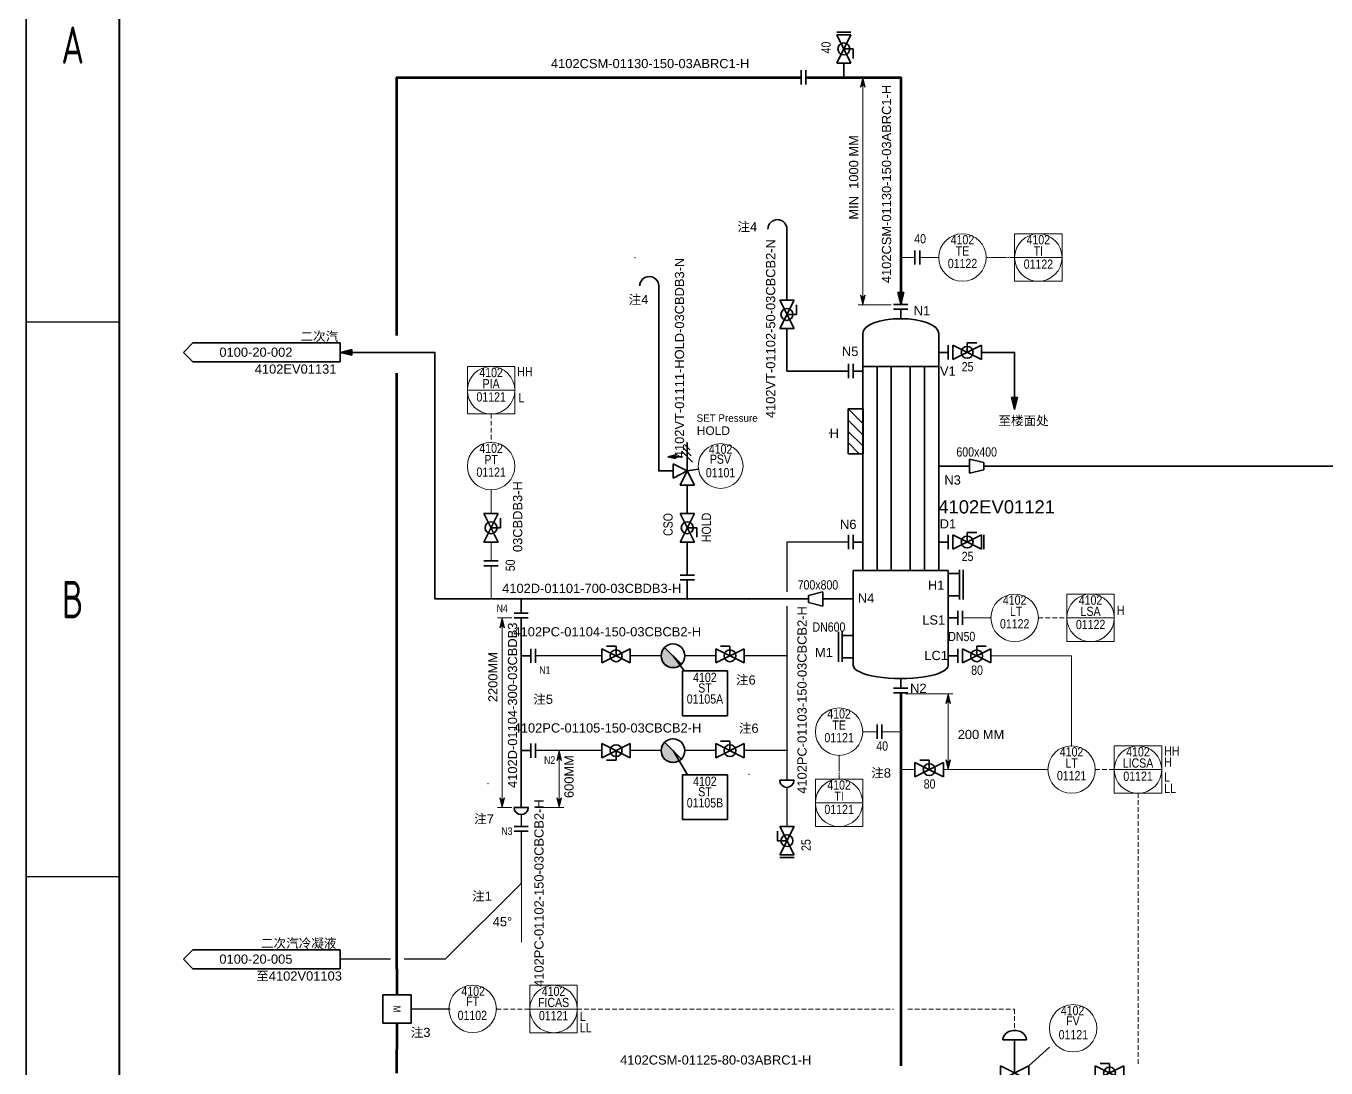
# Model space of a CAD drawing. Extents: x 757 to 8510, y -6585 to 527.
# Drawn here: x 3407.8 to 3755.7, y -625.9 to -346.8 of the extents above; entities that cross this region are included whole.
import ezdxf
from ezdxf.enums import TextEntityAlignment as Align

# ---------------------------------------------------------------- set-up
doc = ezdxf.new("R2010")
doc.units = 0
doc.header["$MEASUREMENT"] = 0
doc.linetypes.add('DOT2', pattern=[0.125, 0, -0.125])
doc.linetypes.add('ELECTRIC', pattern=[0.1875, 0.125, -0.0625])
doc.layers.get('0').update_dxf_attribs({"linetype": 'CONTINUOUS'})
for name, color, linetype in [('10', 7, 'CONTINUOUS'), ('11', 7, 'CONTINUOUS'), ('12', 7, 'CONTINUOUS'), ('ConsistencyChecks', 7, 'CONTINUOUS'), ('Default', 6, 'CONTINUOUS'), ('PUB_TITLE', 1, 'CONTINUOUS'), ('云线-1A', 6, 'CONTINUOUS'), ('图框', 92, 'CONTINUOUS')]:
    doc.layers.add(name, color=color, linetype=linetype)
doc.styles.add('Arial', font='arial.ttf')
doc.styles.add('Arial Narrow', font='ARIALN.TTF')
doc.styles.add('CD-Title Block', font='gbenor.shx', dxfattribs={"width": 0.8, "bigfont": 'gbcbig.shx'})
doc.styles.add('txt.shx', font='arial.ttf')
doc.linetypes.add('CAPILLARY', pattern='A,0.5,-0.01,["X",Standard,S=0.1,R=0,X=-0.1,Y=-0.05],-0.001', length=0.511)
pattern_1 = [(0, (3438.69, -881.24), (0, 3.175), [])]

# ---------------------------------------------------------------- blocks, each defined once
blk = doc.blocks.new('CHENGDA-FALLING FILM EVAPORATOR')
at = {"color": 0, "linetype": 'ByBlock', "lineweight": -2}
for p, q in [((-10.16, 76.2), (-10.16, 12.7)), ((10.16, 12.7), (10.16, 76.2)), ((-10.16, 67.31), (10.16, 67.31)), ((-6.35, 67.31), (-6.35, 12.7)), ((-2.54, 12.7), (-2.54, 67.31)), ((-2.54, 67.31), (-2.54, 64.77)), ((2.54, 12.7), (2.54, 67.31)), ((2.54, 67.31), (2.54, 64.77)), ((6.35, 12.7), (6.35, 67.31)), ((-12.7, 12.7), (12.7, 12.7)), ((-12.7, 12.7), (-12.7, -12.7)), ((12.7, 12.7), (12.7, -12.7))]:
    blk.add_line(p, q, dxfattribs=at)
for centre, major_axis, ratio, start_param, end_param in [((0, 76.2), (-10.16, 0), 0.387989, 3.141593, 6.283185), ((0, -12.7), (-12.7, 0), 0.280773, 0, 3.141593)]:
    blk.add_ellipse(centre, major_axis=major_axis, ratio=ratio, start_param=start_param, end_param=end_param, dxfattribs=at)
blk = doc.blocks.new('CHENGDA-FLANGED NOZZLE CONNECT TO TT')
at = {"color": 0, "linetype": 'ByBlock', "lineweight": -2}
for p, q in [((0, 0), (2.54, 0)), ((2.54, 0), (2.54, 1.905)), ((2.54, 1.905), (2.54, -1.905)), ((3.81, 1.905), (3.81, -1.905))]:
    blk.add_line(p, q, dxfattribs=at)
blk = doc.blocks.new('CHENGDA-NO FLANGED NOZZLE')
at = {"color": 0, "linetype": 'ByBlock', "lineweight": -2}
blk.add_line((0, 0), (2.54, 0), dxfattribs=at)
blk = doc.blocks.new('MAGNETIC FLOW INSTRUMENT__MIRROREDTEXT')
at = {"color": 0, "linetype": 'ByBlock', "lineweight": -2}
for p, q in [((-3.81, -3.81), (-3.81, 3.81)), ((-3.81, 3.81), (3.81, 3.81)), ((3.81, 3.81), (3.81, -3.81)), ((3.81, -3.81), (-3.81, -3.81))]:
    blk.add_line(p, q, dxfattribs=at)
at = {"color": 0, "linetype": 'ByBlock', "lineweight": -2, "extrusion": (0, 0, -1), "style": 'Arial', "width": 0.8}
blk.add_text('M', height=2.014, rotation=180, dxfattribs=at).set_placement((0.002, 0), align=Align.MIDDLE_CENTER)
blk = doc.blocks.new('DISCR FIELD MOUNTED LT')
at = {"color": 0, "linetype": 'ByBlock', "lineweight": -2}
blk.add_circle((0, 0), 6.35, dxfattribs=at)
blk = doc.blocks.new('DIAPHRAGM ACTUATOR')
at = {"color": 0, "linetype": 'ByBlock', "lineweight": -2}
for p, q in [((-3.175, 8.89), (3.175, 8.89)), ((0, 8.89), (0, 0))]:
    blk.add_line(p, q, dxfattribs=at)
blk.add_ellipse((0, 8.89), major_axis=(-3.175, 0), ratio=0.8, start_param=3.1415926, end_param=6.2831853, dxfattribs=at)
blk = doc.blocks.new('DISCR FIELD MOUNTED TT')
at = {"color": 0, "linetype": 'ByBlock', "lineweight": -2}
blk.add_circle((0, 0), 6.35, dxfattribs=at)
blk = doc.blocks.new('CHENGDA-DCS FUNC ACCESS IN PRIME LOC FOR PUMP', base_point=(1.27, 1.27))
at = {"color": 0, "linetype": 'ByBlock', "lineweight": -2}
for p, q in [((-5.08, 7.62), (7.62, 7.62)), ((-5.08, -5.08), (-5.08, 7.62)), ((7.62, 7.62), (7.62, -5.08)), ((-5.08, 1.27), (7.62, 1.27)), ((7.62, -5.08), (-5.08, -5.08))]:
    blk.add_line(p, q, dxfattribs=at)
blk.add_circle((1.27, 1.27), 6.35, dxfattribs=at)
blk = doc.blocks.new('DISCR FIELD MOUNTED PT')
at = {"color": 0, "linetype": 'ByBlock', "lineweight": -2}
blk.add_circle((0, 0), 6.35, dxfattribs=at)
blk = doc.blocks.new('DOUBLE FLANGE')
at = {"color": 0, "linetype": 'ByBlock', "lineweight": -2}
for p, q in [((0, -1.905), (0, 1.905)), ((1.27, -1.905), (1.27, 1.905))]:
    blk.add_line(p, q, dxfattribs=at)
blk = doc.blocks.new('FREE VENT')
at = {"color": 0, "linetype": 'ByBlock', "lineweight": -2}
blk.add_line((0, 0), (0, 7.62), dxfattribs=at)
blk.add_arc((2.54, 7.62), 2.54, 0, 180, dxfattribs=at)
blk = doc.blocks.new('PRESS RELIEF VALVE')
at = {"color": 0, "linetype": 'ByBlock', "lineweight": -2}
for p, q in [((0.719, 7.069), (-0.719, 5.631)), ((0, 7.62), (0, 0)), ((1.438, 5.248), (-1.438, 2.372)), ((1.077, 6.157), (-1.077, 4.003)), ((1.27, 3.81), (5.161, 3.81)), ((5.161, 3.81), (3.061, 4.27)), ((3.061, 4.27), (3.259, 3.81)), ((3.259, 3.81), (3.061, 3.35)), ((3.061, 3.35), (5.161, 3.81)), ((3.973, 3.81), (3.49, 3.917)), ((3.49, 3.917), (3.492, 3.912)), ((3.49, 3.703), (3.973, 3.81)), ((3.492, 3.708), (3.49, 3.703)), ((-1.905, -3.81), (0, 0)), ((0, 0), (3.81, 1.905)), ((3.81, -1.905), (0, 0)), ((0, 0), (1.905, -3.81)), ((3.81, 1.905), (3.81, -1.905)), ((1.905, -3.81), (-1.905, -3.81))]:
    blk.add_line(p, q, dxfattribs=at)
blk = doc.blocks.new('FLANGE BLIND WITHOUT TAP', base_point=(0.306, 0))
at = {"color": 0, "linetype": 'ByBlock', "lineweight": -2}
blk.add_line((0.635, -1.905), (0.635, 1.905), dxfattribs=at)
blk = doc.blocks.new('CAP', base_point=(0.96, 0))
at = {"color": 0, "linetype": 'ByBlock', "lineweight": -2}
blk.add_line((1.9, 1.92), (1.9, -1.92), dxfattribs=at)
blk.add_arc((1.91, 0.01), 1.9, 90.2333, 269.7667, dxfattribs=at)
blk = doc.blocks.new('CHENGDA-STEAM TRAP')
at = {"linetype": 'ByBlock', "lineweight": -2}
h = blk.add_hatch(color=0, dxfattribs=at)
edge = h.paths.add_edge_path()
edge.add_line((2.25, 2.25), (-2.25, -2.25))
edge.add_arc((0, 0), 3.17, 225, 405)
at = {"color": 0, "linetype": 'ByBlock', "lineweight": -2}
blk.add_line((-2.25, -2.25), (2.25, 2.25), dxfattribs=at)
blk.add_lwpolyline([(2.25, 2.25), (-2.25, -2.25, 1)], format="xyb", close=True, dxfattribs=at)
blk.add_circle((0, 0), 3.17, dxfattribs=at)
blk = doc.blocks.new('CONCENTRIC')
at = {"color": 0, "linetype": 'ByBlock', "lineweight": -2}
for p, q in [((-1.905, -1.905), (-1.905, 1.905)), ((-1.905, 1.905), (1.905, 0.953)), ((1.905, 0.953), (1.905, -0.952)), ((1.905, -0.952), (-1.905, -1.905))]:
    blk.add_line(p, q, dxfattribs=at)
blk = doc.blocks.new('BALL VALVE')
at = {"color": 0, "linetype": 'ByBlock', "lineweight": -2}
for p, q in [((-3.81, 1.905), (-3.81, -1.905)), ((3.81, -1.905), (-3.81, 1.905)), ((-3.81, -1.905), (3.81, 1.905)), ((0, 0), (0, 2.54)), ((0, 2.54), (2.54, 2.54)), ((3.81, 1.905), (3.81, -1.905))]:
    blk.add_line(p, q, dxfattribs=at)
blk.add_circle((0, 0), 1.587, dxfattribs=at)
blk = doc.blocks.new('2 WAY GLOBE')
at = {"color": 0, "linetype": 'ByBlock', "lineweight": -2}
for p, q in [((3.81, 1.91), (-3.81, -1.91)), ((-3.81, 1.9), (3.81, -1.9)), ((-3.81, -1.91), (-3.81, 1.9)), ((3.81, -1.91), (3.81, 1.91))]:
    blk.add_line(p, q, dxfattribs=at)
blk = doc.blocks.new('OFF-DRAWING1', base_point=(-22.23, 0))
at = {"color": 0, "linetype": 'ByBlock', "lineweight": -2}
for p, q in [((-3.81, 2.54), (-43.18, 2.54)), ((-43.18, 2.54), (-43.18, -2.54)), ((-1.27, 0), (-3.81, 2.54)), ((-3.81, -2.54), (-1.27, 0)), ((-43.18, -2.54), (-3.81, -2.54))]:
    blk.add_line(p, q, dxfattribs=at)
blk = doc.blocks.new('A1图框_H')
at = {"layer": '图框', "linetype": 'Continuous'}
for p, q in [((-806, 435.5), (-831, 435.5)), ((-806, 287), (-831, 287))]:
    blk.add_line(p, q, dxfattribs=at)
blk.add_lwpolyline([(-831, 584), (10, 584), (10, -10), (-831, -10)], close=True, dxfattribs=at)
at = {"layer": '图框', "linetype": 'Continuous', "const_width": 0.5}
blk.add_lwpolyline([(-806, 574), (0, 574), (0, 0), (-806, 0)], close=True, dxfattribs=at)
at = {"layer": '图框', "linetype": 'Continuous', "style": 'CD-Title Block', "width": 0.8}
for s, p in [('A', (-818.5, 509.75)), ('B', (-818.5, 361.25))]:
    blk.add_text(s, height=10, dxfattribs=at).set_placement(p, align=Align.MIDDLE)

msp = doc.modelspace()

# ---------------------------------------------------------------- hatches: boundary and pattern name
at = {"layer": '11', "linetype": 'ByBlock'}
for points in [[(3641.89, -421.37), (3642.67, -418.21), (3641.09, -418.21)], [(3491.81, -434.2), (3494.97, -434.98), (3494.97, -433.4)], [(3672.37, -449.44), (3673.15, -446.28), (3671.57, -446.28)]]:
    msp.add_hatch(color=7, dxfattribs=at).paths.add_polyline_path(points)
at = {"layer": 'Default', "linetype": 'ByBlock'}
for points in [[(3631.12, -363.18), (3631.73, -360.54), (3632.34, -363.18), (3631.73, -362.37)], [(3631.12, -418.86), (3631.73, -421.5), (3632.34, -418.86), (3631.73, -419.67)], [(3535.21, -505.34), (3535.82, -507.98), (3535.21, -507.17), (3534.6, -507.98)], [(3654.59, -527.47), (3655.2, -528.28), (3654.59, -525.64), (3653.98, -528.28)], [(3551.06, -543.52), (3550.45, -540.88), (3549.84, -543.52), (3550.45, -542.71)], [(3655.2, -543.32), (3654.59, -545.96), (3653.98, -543.32), (3654.59, -544.13)], [(3534.6, -553.48), (3535.21, -556.12), (3535.82, -553.48), (3535.21, -554.29)], [(3550.45, -554.29), (3551.06, -553.48), (3550.45, -556.12), (3549.84, -553.48)]]:
    msp.add_hatch(color=7, dxfattribs=at).paths.add_polyline_path(points)
h = msp.add_hatch(dxfattribs=at)
h.set_pattern_fill('LINE', scale=25.4, style=0)
h.set_pattern_definition(pattern_1)
h.paths.add_polyline_path([(3631.12, -418.86), (3631.73, -421.5), (3632.34, -418.86), (3631.73, -419.67)])
h = msp.add_hatch(dxfattribs=at)
h.set_pattern_fill('LINE', scale=25.4, style=0)
h.set_pattern_definition(pattern_1)
h.paths.add_polyline_path([(3535.21, -505.34), (3535.82, -507.98), (3535.21, -507.17), (3534.6, -507.98)])
h = msp.add_hatch(dxfattribs=at)
h.set_pattern_fill('LINE', scale=25.4, style=0)
h.set_pattern_definition(pattern_1)
h.paths.add_polyline_path([(3551.06, -543.52), (3550.45, -540.88), (3549.84, -543.52), (3550.45, -542.71)])
h = msp.add_hatch(dxfattribs=at)
h.set_pattern_fill('LINE', scale=25.4, style=0)
h.set_pattern_definition(pattern_1)
h.paths.add_polyline_path([(3655.2, -543.32), (3654.59, -545.96), (3653.98, -543.32), (3654.59, -544.13)])
h = msp.add_hatch(dxfattribs=at)
h.set_pattern_fill('LINE', scale=25.4, style=0)
h.set_pattern_definition(pattern_1)
h.paths.add_polyline_path([(3534.6, -553.48), (3535.21, -556.12), (3535.82, -553.48), (3535.21, -554.29)])
h = msp.add_hatch(dxfattribs=at)
h.set_pattern_fill('LINE', scale=25.4, style=0)
h.set_pattern_definition(pattern_1)
h.paths.add_polyline_path([(3550.45, -554.29), (3551.06, -553.48), (3550.45, -556.12), (3549.84, -553.48)])

# ---------------------------------------------------------------- linework, layer by layer
at = {"layer": '10', "color": 7, "linetype": 'Continuous', "lineweight": 35}
for p, q in [((3631.8, -453.36), (3627.8, -449.36)), ((3627.8, -449.36), (3627.8, -461.36)), ((3631.8, -449.36), (3627.8, -449.36)), ((3631.8, -461.36), (3631.8, -449.36)), ((3631.8, -456.36), (3627.8, -452.36)), ((3631.8, -459.36), (3627.8, -455.37)), ((3630.8, -461.36), (3627.8, -458.37)), ((3627.8, -461.36), (3631.8, -461.36))]:
    msp.add_line(p, q, dxfattribs=at)
at = {"layer": '10', "color": 16, "linetype": 'Continuous', "lineweight": 35, "true_color": 0x800000}
for p, q in [((3654.59, -493.43), (3657.59, -493.43)), ((3657.59, -492.43), (3657.59, -500.43)), ((3658.59, -492.43), (3658.59, -500.43)), ((3654.59, -499.43), (3657.59, -499.43)), ((3625.19, -509.05), (3625.19, -517.05)), ((3626.19, -509.05), (3626.19, -517.05)), ((3629.19, -510.05), (3626.19, -510.05)), ((3629.19, -516.05), (3626.19, -516.05))]:
    msp.add_line(p, q, dxfattribs=at)
at = {"layer": '11', "color": 7, "linetype": 'Continuous', "lineweight": 35}
for p, q in [((3641.09, -418.21), (3641.89, -421.37)), ((3642.67, -418.21), (3641.09, -418.21)), ((3641.89, -421.37), (3642.67, -418.21)), ((3494.97, -433.4), (3491.81, -434.2)), ((3491.81, -434.2), (3494.97, -434.98)), ((3494.97, -434.98), (3494.97, -433.4)), ((3671.57, -446.28), (3672.37, -449.44)), ((3673.15, -446.28), (3671.57, -446.28)), ((3672.37, -449.44), (3673.15, -446.28)), ((3583.47, -531.54), (3583.47, -519.54)), ((3583.47, -519.54), (3595.47, -519.54)), ((3595.47, -519.54), (3595.47, -531.54)), ((3595.47, -531.54), (3583.47, -531.54)), ((3583.47, -559.36), (3583.47, -547.36)), ((3583.47, -547.36), (3595.47, -547.36)), ((3595.47, -547.36), (3595.47, -559.36)), ((3595.47, -559.36), (3583.47, -559.36))]:
    msp.add_line(p, q, dxfattribs=at)
at = {"layer": '11', "color": 30, "linetype": 'Continuous', "lineweight": 25, "true_color": 0xff8000}
for p, q in [((3505.35, -596.76), (3491.81, -596.76)), ((3519.97, -596.76), (3509, -596.76))]:
    msp.add_line(p, q, dxfattribs=at)
at = {"layer": '11', "color": 56, "linetype": 'Continuous', "lineweight": 35, "true_color": 0x808000}
for points in [[(3626.65, -360.54), (3626.65, -356.73)], [(3611.41, -420.23), (3611.41, -408.8)], [(3580.93, -465.95), (3577.12, -465.95), (3577.12, -424.04)], [(3627.92, -439.21), (3611.41, -439.21), (3611.41, -427.85)], [(3540.29, -500.24), (3517.21, -500.24), (3517.21, -434.2), (3491.81, -434.2)], [(3663.48, -434.2), (3672.37, -434.2), (3672.37, -449.44)], [(3660.3, -464.68), (3654.69, -464.68)], [(3764.57, -464.68), (3664.11, -464.68)], [(3584.74, -477.38), (3584.74, -469.76)], [(3584.74, -493.89), (3584.74, -485)], [(3584.74, -500.24), (3584.74, -495.16)], [(3540.29, -500.24), (3540.29, -504.05)], [(3550.45, -500.24), (3540.29, -500.24)], [(3584.74, -500.24), (3550.45, -500.24)], [(3601.25, -500.24), (3584.74, -500.24)], [(3617.22, -500.24), (3601.25, -500.24)], [(3626.55, -500.24), (3621.03, -500.24)], [(3540.29, -505.32), (3540.29, -515.48)], [(3542.83, -515.48), (3540.29, -515.48)], [(3540.29, -515.48), (3540.29, -540.88)], [(3542.83, -540.88), (3540.29, -540.88)], [(3540.29, -540.88), (3540.29, -556.12)]]:
    msp.add_lwpolyline(points, dxfattribs=at)
at = {"layer": '11', "color": 56, "linetype": 'Continuous', "lineweight": 70, "true_color": 0x808000}
for points in [[(3507.05, -429.7), (3507.05, -360.54), (3615.22, -360.54)], [(3616.49, -360.54), (3626.65, -360.54)], [(3626.65, -360.54), (3641.89, -360.54), (3641.89, -408.8)], [(3641.89, -408.8), (3641.89, -421.37)], [(3507.05, -599.3), (3507.05, -439.79)], [(3641.89, -525.4), (3641.89, -535.8)], [(3641.89, -535.8), (3641.89, -545.96)], [(3641.89, -545.96), (3641.89, -625.34)], [(3507.05, -599.3), (3507.05, -606.28)], [(3507.05, -613.9), (3507.05, -620.89)], [(3507.05, -627.24), (3507.05, -620.89)]]:
    msp.add_lwpolyline(points, dxfattribs=at)
at = {"layer": '11', "color": 7, "linetype": 'Continuous', "lineweight": 0}
for points in [[(3641.89, -421.37), (3642.67, -418.21), (3641.09, -418.21)], [(3491.81, -434.2), (3494.97, -434.98), (3494.97, -433.4)], [(3672.37, -449.44), (3673.15, -446.28), (3671.57, -446.28)]]:
    msp.add_lwpolyline(points, close=True, dxfattribs=at)
at = {"layer": '11', "color": 7, "linetype": 'Continuous', "lineweight": 35}
for points in [[(3587.74, -465.52), (3584.74, -465.95)], [(3583.94, -519.54), (3580.93, -515.48)], [(3584.81, -547.36), (3580.93, -540.88)]]:
    msp.add_lwpolyline(points, dxfattribs=at)
at = {"layer": '11', "color": 30, "linetype": 'Continuous', "lineweight": 25, "true_color": 0xff8000}
for points in [[(3627.92, -485), (3611.41, -485), (3611.41, -498.34)], [(3611.41, -502.14), (3611.41, -515.48)], [(3561.88, -515.48), (3544.1, -515.48)], [(3577.76, -515.48), (3569.5, -515.48)], [(3592.36, -515.48), (3584.11, -515.48)], [(3611.41, -515.48), (3599.98, -515.48)], [(3611.41, -515.48), (3611.41, -540.88)], [(3561.88, -540.88), (3544.1, -540.88)], [(3577.76, -540.88), (3569.5, -540.88)], [(3592.36, -540.88), (3584.11, -540.88)], [(3611.41, -540.88), (3599.98, -540.88)], [(3611.41, -540.88), (3611.41, -548.82)], [(3611.41, -550.72), (3611.41, -561.2)], [(3540.29, -558.02), (3540.29, -561.2)], [(3540.29, -562.47), (3540.29, -576.44), (3519.97, -596.76)]]:
    msp.add_lwpolyline(points, dxfattribs=at)
at = {"layer": '11', "color": 7, "linetype": 'Continuous', "lineweight": 13}
msp.add_circle((3593.68, -464.64), 6, dxfattribs=at)
at = {"layer": '11', "color": 7, "linetype": 'Continuous', "lineweight": 35}
for p in [(3626.65, -360.54), (3540.29, -500.24), (3601.25, -500.24), (3540.29, -515.48), (3611.41, -515.48), (3641.89, -535.8), (3540.29, -540.88), (3611.41, -540.88), (3641.89, -545.96), (3507.05, -599.3), (3507.05, -620.89)]:
    msp.add_point(p, dxfattribs=at)
at = {"layer": '11', "color": 7, "linetype": 'DOT2', "lineweight": 35}
for p in [(3641.89, -408.8), (3550.45, -500.24), (3584.74, -500.24)]:
    msp.add_point(p, dxfattribs=at)
at = {"layer": '12', "color": 7, "linetype": 'Continuous', "lineweight": 35}
for p, q in [((3521.07, -610.09), (3521.07, -609.97)), ((3521.07, -610.09), (3521.07, -610.22)), ((3533.72, -610.09), (3533.72, -609.97)), ((3533.72, -610.09), (3533.72, -610.22))]:
    msp.add_line(p, q, dxfattribs=at)
at = {"layer": '12', "color": 96, "linetype": 'Continuous', "lineweight": 18, "true_color": 0x008000}
for points in [[(3641.89, -408.8), (3645.7, -408.8)], [(3646.97, -408.8), (3652.05, -408.8)], [(3532.24, -471.03), (3532.24, -477.38)], [(3532.24, -485), (3532.24, -490.08)], [(3532.24, -491.35), (3532.24, -500.24)], [(3658.4, -505.32), (3666.02, -505.32)], [(3635.54, -535.8), (3631.73, -535.8)], [(3641.89, -535.8), (3636.81, -535.8)], [(3645.7, -545.96), (3641.89, -545.96)]]:
    msp.add_lwpolyline(points, dxfattribs=at)
at = {"layer": '12', "color": 96, "linetype": 'ELECTRIC', "lineweight": 18, "true_color": 0x008000}
for points in [[(3664.75, -408.8), (3672.37, -408.8)], [(3625.38, -542.15), (3625.38, -548.5)], [(3510.86, -610.09), (3521.07, -610.09)]]:
    msp.add_lwpolyline(points, dxfattribs=at)
at = {"layer": '12', "color": 96, "linetype": 'ELECTRIC', "lineweight": 18, "ltscale": 10, "true_color": 0x008000}
for points in [[(3532.24, -450.71), (3532.24, -458.33)], [(3678.72, -505.32), (3686.34, -505.32)], [(3693.96, -545.96), (3699.04, -545.96)], [(3705.39, -552.31), (3705.39, -625.34)], [(3533.72, -610.09), (3542.61, -610.09)], [(3555.31, -610.09), (3639.99, -610.09)], [(3643.79, -610.09), (3672.37, -610.09), (3672.37, -615.81)]]:
    msp.add_lwpolyline(points, dxfattribs=at)
at = {"layer": '12', "color": 96, "linetype": 'CAPILLARY', "lineweight": 18, "true_color": 0x008000}
for points in [[(3666.02, -515.48), (3687.61, -515.48), (3687.61, -539.61)], [(3653.32, -545.96), (3681.26, -545.96)]]:
    msp.add_lwpolyline(points, dxfattribs=at)
at = {"layer": '12', "color": 7, "linetype": 'Continuous', "lineweight": 35}
for points in [[(3520.94, -610.07), (3510.86, -610.09)], [(3681.67, -620.32), (3676.29, -625.23)]]:
    msp.add_lwpolyline(points, dxfattribs=at)
at = {"layer": '12', "color": 7, "linetype": 'Continuous', "lineweight": 13}
for centre in [(3527.29, -610.05), (3688.02, -615.24)]:
    msp.add_circle(centre, 6.35, dxfattribs=at)
at = {"layer": 'ConsistencyChecks', "color": 7, "linetype": 'Continuous', "lineweight": 9}
for p in [(3626.65, -349.11), (3626.65, -349.11), (3626.65, -356.73), (3615.22, -360.54), (3616.49, -360.54), (3626.65, -360.54), (3626.65, -360.54), (3626.65, -360.54), (3570.77, -408.8), (3611.41, -408.8), (3641.89, -408.8), (3641.89, -408.8), (3641.89, -408.8), (3645.7, -408.8), (3646.97, -408.8), (3652.05, -408.8), (3664.75, -408.8), (3672.37, -408.8), (3611.41, -420.23), (3577.12, -424.04), (3631.73, -421.5), (3641.89, -421.37), (3611.41, -427.85), (3641.89, -425.18), (3652.05, -434.2), (3655.86, -434.2), (3655.86, -434.2), (3663.48, -434.2), (3627.92, -439.21), (3631.73, -439.21), (3532.24, -450.71), (3622.84, -455.79), (3532.24, -458.33), (3580.93, -465.95), (3652.05, -464.68), (3654.69, -464.68), (3660.3, -464.68), (3664.11, -464.68), (3723.17, -464.68), (3532.24, -471.03), (3584.74, -469.76), (3532.24, -477.38), (3584.74, -477.38), (3532.24, -485), (3584.74, -485), (3627.92, -485), (3631.73, -485), (3652.05, -485), (3655.86, -485), (3655.86, -485), (3663.48, -485), (3663.48, -485), (3532.24, -490.08), (3532.24, -491.35), (3584.74, -493.89), (3584.74, -495.16), (3654.59, -496.43), (3540.29, -500.24), (3540.29, -500.24), (3540.29, -500.24), (3550.45, -500.24), (3550.45, -500.24), (3550.45, -500.24), (3584.74, -500.24), (3584.74, -500.24), (3584.74, -500.24), (3601.25, -500.24), (3601.25, -500.24), (3601.25, -500.24), (3626.55, -500.24), (3629.19, -500.24), (3540.29, -504.05), (3540.29, -505.32), (3654.59, -505.32), (3666.02, -505.32), (3678.72, -505.32), (3686.34, -505.32), (3629.19, -513.05), (3540.29, -515.48), (3540.29, -515.48), (3540.29, -515.48), (3542.83, -515.48), (3544.1, -515.48), (3561.88, -515.48), (3569.5, -515.48), (3577.76, -515.48), (3584.11, -515.48), (3592.36, -515.48), (3599.98, -515.48), (3611.41, -515.48), (3611.41, -515.48), (3611.41, -515.48), (3654.59, -515.48), (3658.4, -515.48), (3658.4, -515.48), (3666.02, -515.48), (3641.89, -521.59), (3641.89, -525.4), (3631.73, -535.8), (3635.54, -535.8), (3636.81, -535.8), (3641.89, -535.8), (3641.89, -535.8), (3641.89, -535.8), (3540.29, -540.88), (3540.29, -540.88), (3540.29, -540.88), (3542.83, -540.88), (3544.1, -540.88), (3561.88, -540.88), (3569.5, -540.88), (3577.76, -540.88), (3584.11, -540.88), (3592.36, -540.88), (3599.98, -540.88), (3611.41, -540.88), (3611.41, -540.88), (3611.41, -540.88), (3625.38, -542.15), (3687.61, -539.61), (3641.89, -545.96), (3641.89, -545.96), (3641.89, -545.96), (3645.7, -545.96), (3653.32, -545.96), (3681.26, -545.96), (3693.96, -545.96), (3699.04, -545.96), (3531.4, -549.77), (3601.25, -547.23), (3611.41, -548.82), (3625.38, -548.5), (3705.39, -552.31), (3540.29, -556.12), (3540.29, -561.2), (3540.29, -562.47), (3611.41, -561.2), (3611.41, -568.82), (3611.41, -568.82), (3491.81, -596.76), (3507.05, -599.3), (3507.05, -599.3), (3507.05, -606.28), (3510.86, -610.09), (3521.07, -610.09), (3533.72, -610.09), (3542.61, -610.09), (3555.31, -610.09), (3507.05, -613.9), (3672.37, -615.81), (3513.4, -617.71), (3507.05, -620.89), (3507.05, -620.89)]:
    msp.add_point(p, dxfattribs=at)
at = {"layer": 'ConsistencyChecks', "color": 5, "linetype": 'Continuous', "lineweight": 9}
for p in [(3491.81, -434.2), (3672.37, -449.44), (3658.4, -505.32), (3580.93, -512.3), (3580.93, -518.66), (3580.93, -537.7), (3580.93, -544.06), (3611.41, -550.72), (3540.29, -558.02)]:
    msp.add_point(p, dxfattribs=at)
at = {"layer": 'Default', "color": 7, "linetype": 'Continuous', "lineweight": 0}
for p, q in [((3631.12, -363.18), (3631.73, -360.54)), ((3631.73, -360.54), (3631.73, -421.5)), ((3631.73, -360.54), (3632.34, -363.18)), ((3631.73, -362.37), (3631.12, -363.18)), ((3632.34, -363.18), (3631.73, -362.37)), ((3631.73, -419.67), (3631.12, -418.86)), ((3631.12, -418.86), (3631.73, -421.5)), ((3632.34, -418.86), (3631.73, -419.67)), ((3631.73, -421.5), (3632.34, -418.86)), ((3630.46, -421.5), (3631.73, -421.5)), ((3631.73, -421.5), (3639.35, -421.5)), ((3533.94, -505.34), (3535.21, -505.34)), ((3534.6, -507.98), (3535.21, -505.34)), ((3535.21, -507.17), (3534.6, -507.98)), ((3535.21, -505.34), (3537.75, -505.34)), ((3535.21, -505.34), (3535.21, -556.12)), ((3535.21, -505.34), (3535.82, -507.98)), ((3535.82, -507.98), (3535.21, -507.17)), ((3654.59, -525.64), (3643.16, -525.64)), ((3654.59, -525.64), (3653.98, -528.28)), ((3653.98, -528.28), (3654.59, -527.47)), ((3655.86, -525.64), (3654.59, -525.64)), ((3655.2, -528.28), (3654.59, -525.64)), ((3654.59, -545.96), (3654.59, -525.64)), ((3654.59, -527.47), (3655.2, -528.28)), ((3550.45, -540.88), (3549.84, -543.52)), ((3549.84, -543.52), (3550.45, -542.71)), ((3550.45, -540.88), (3550.45, -556.12)), ((3551.06, -543.52), (3550.45, -540.88)), ((3550.45, -542.71), (3551.06, -543.52)), ((3653.98, -543.32), (3654.59, -544.13)), ((3654.59, -545.96), (3653.98, -543.32)), ((3654.59, -544.13), (3655.2, -543.32)), ((3655.2, -543.32), (3654.59, -545.96)), ((3533.94, -556.12), (3535.21, -556.12)), ((3535.21, -554.29), (3534.6, -553.48)), ((3534.6, -553.48), (3535.21, -556.12)), ((3535.82, -553.48), (3535.21, -554.29)), ((3535.21, -556.12), (3535.82, -553.48)), ((3535.21, -556.12), (3537.75, -556.12)), ((3550.45, -556.12), (3544.1, -556.12)), ((3549.84, -553.48), (3550.45, -554.29)), ((3550.45, -556.12), (3549.84, -553.48)), ((3550.45, -554.29), (3551.06, -553.48)), ((3551.06, -553.48), (3550.45, -556.12)), ((3551.72, -556.12), (3550.45, -556.12)), ((3540.35, -592.2), (3540.35, -576.44))]:
    msp.add_line(p, q, dxfattribs=at)
for points in [[(3631.12, -363.18), (3631.73, -360.54), (3632.34, -363.18), (3631.73, -362.37)], [(3631.12, -418.86), (3631.73, -421.5), (3632.34, -418.86), (3631.73, -419.67)], [(3535.21, -505.34), (3535.82, -507.98), (3535.21, -507.17), (3534.6, -507.98)], [(3654.59, -527.47), (3655.2, -528.28), (3654.59, -525.64), (3653.98, -528.28)], [(3551.06, -543.52), (3550.45, -540.88), (3549.84, -543.52), (3550.45, -542.71)], [(3655.2, -543.32), (3654.59, -545.96), (3653.98, -543.32), (3654.59, -544.13)], [(3534.6, -553.48), (3535.21, -556.12), (3535.82, -553.48), (3535.21, -554.29)], [(3550.45, -554.29), (3551.06, -553.48), (3550.45, -556.12), (3549.84, -553.48)]]:
    msp.add_lwpolyline(points, close=True, dxfattribs=at)
at = {"layer": 'PUB_TITLE', "color": 2}
msp.add_lwpolyline([(3407.75, -277.65), (4248.75, -277.65), (4248.75, -871.65), (3407.75, -871.65)], close=True, dxfattribs=at)
at = {"layer": '云线-1A', "color": 1, "lineweight": 35}
msp.add_line((3407.75, -2718.9), (3407.75, 18.8), dxfattribs=at)

# ---------------------------------------------------------------- block references
at = {"layer": '10', "color": 16, "linetype": 'Continuous', "lineweight": 35, "true_color": 0x800000, "xscale": -1}
for name, p, rotation in [('CHENGDA-FLANGED NOZZLE CONNECT TO TT', (3641.89, -425.18), 269.9999999999941), ('CHENGDA-FLANGED NOZZLE CONNECT TO TT', (3652.05, -434.2), 180), ('CHENGDA-NO FLANGED NOZZLE', (3652.05, -464.68), 180), ('CHENGDA-FLANGED NOZZLE CONNECT TO TT', (3652.05, -485), 180), ('CHENGDA-FLANGED NOZZLE CONNECT TO TT', (3641.89, -521.59), 90.00000000000593)]:
    msp.add_blockref(name, p, dxfattribs=dict(at, rotation=rotation))
at = {"layer": '10', "color": 16, "linetype": 'Continuous', "lineweight": 35, "true_color": 0x800000}
for name, p in [('CHENGDA-FALLING FILM EVAPORATOR', (3641.89, -505.32)), ('CHENGDA-FLANGED NOZZLE CONNECT TO TT', (3654.59, -505.32)), ('CHENGDA-FLANGED NOZZLE CONNECT TO TT', (3654.59, -515.48))]:
    msp.add_blockref(name, p, dxfattribs=at)
at = {"layer": '10', "color": 16, "linetype": 'Continuous', "lineweight": 35, "true_color": 0x800000, "xscale": -1}
for name, p in [('CHENGDA-FLANGED NOZZLE CONNECT TO TT', (3631.73, -439.21)), ('CHENGDA-FLANGED NOZZLE CONNECT TO TT', (3631.73, -485)), ('CHENGDA-NO FLANGED NOZZLE', (3629.19, -500.24))]:
    msp.add_blockref(name, p, dxfattribs=at)
at = {"layer": '11', "color": 56, "linetype": 'Continuous', "lineweight": 35, "true_color": 0x808000, "xscale": -1}
for name, p, rotation in [('FLANGE BLIND WITHOUT TAP', (3626.65, -348.78), 269.9999999999941), ('DOUBLE FLANGE', (3645.7, -408.8), 180), ('BALL VALVE', (3611.41, -424.04), 269.9999999999941), ('BALL VALVE', (3532.24, -481.19), 269.9999999999941), ('DOUBLE FLANGE', (3532.24, -490.08), 90.00000000000593), ('DOUBLE FLANGE', (3584.74, -495.16), 269.9999999999941), ('DOUBLE FLANGE', (3540.29, -504.05), 90.00000000000593), ('DOUBLE FLANGE', (3540.29, -561.2), 90.00000000000593)]:
    msp.add_blockref(name, p, dxfattribs=dict(at, rotation=rotation))
at = {"layer": '11', "color": 56, "linetype": 'Continuous', "lineweight": 35, "true_color": 0x808000}
for name, p, rotation in [('BALL VALVE', (3626.65, -352.92), 269.9999999999941), ('BALL VALVE', (3584.74, -481.19), 269.9999999999941), ('CONCENTRIC', (3619.13, -500.24), 180.0000000000119), ('DOUBLE FLANGE', (3636.81, -535.8), 180.0000000000119), ('BALL VALVE', (3565.69, -540.88), 180.0000000000119), ('CAP', (3611.41, -549.77), 90.00000000000594), ('CAP', (3540.29, -557.07), 90.00000000000594), ('BALL VALVE', (3611.41, -565.01), 90.00000000000594), ('FLANGE BLIND WITHOUT TAP', (3611.41, -569.15), 269.9999999999941)]:
    msp.add_blockref(name, p, dxfattribs=dict(at, rotation=rotation))
for name, p in [('DOUBLE FLANGE', (3615.22, -360.54)), ('BALL VALVE', (3659.67, -434.2)), ('CONCENTRIC', (3662.21, -464.68)), ('BALL VALVE', (3659.67, -485)), ('FLANGE BLIND WITHOUT TAP', (3663.81, -485)), ('BALL VALVE', (3662.21, -515.48))]:
    msp.add_blockref(name, p, dxfattribs=at)
at = {"layer": '11', "color": 56, "linetype": 'Continuous', "lineweight": 35, "true_color": 0x808000, "xscale": -1}
for name, p in [('FREE VENT', (3611.41, -408.8)), ('FREE VENT', (3577.12, -424.04)), ('OFF-DRAWING1', (3470.85, -434.2)), ('PRESS RELIEF VALVE', (3584.74, -465.95)), ('DOUBLE FLANGE', (3544.1, -515.48)), ('BALL VALVE', (3565.69, -515.48)), ('CHENGDA-STEAM TRAP', (3580.93, -515.48)), ('BALL VALVE', (3596.17, -515.48)), ('DOUBLE FLANGE', (3544.1, -540.88)), ('CHENGDA-STEAM TRAP', (3580.93, -540.88)), ('BALL VALVE', (3596.17, -540.88)), ('BALL VALVE', (3649.51, -545.96)), ('OFF-DRAWING1', (3470.85, -596.76)), ('BALL VALVE', (3697.77, -627.24))]:
    msp.add_blockref(name, p, dxfattribs=at)
at = {"layer": '12', "color": 96, "linetype": 'Continuous', "lineweight": 18, "true_color": 0x008000}
for name, p in [('DISCR FIELD MOUNTED TT', (3658.4, -408.8)), ('CHENGDA-DCS FUNC ACCESS IN PRIME LOC FOR PUMP', (3678.72, -408.8)), ('CHENGDA-DCS FUNC ACCESS IN PRIME LOC FOR PUMP', (3532.24, -444.36)), ('DISCR FIELD MOUNTED PT', (3532.24, -464.68)), ('DISCR FIELD MOUNTED LT', (3672.37, -505.32)), ('CHENGDA-DCS FUNC ACCESS IN PRIME LOC FOR PUMP', (3692.69, -505.32)), ('DISCR FIELD MOUNTED TT', (3625.38, -535.8)), ('DISCR FIELD MOUNTED LT', (3687.61, -545.96)), ('CHENGDA-DCS FUNC ACCESS IN PRIME LOC FOR PUMP', (3705.39, -545.96)), ('CHENGDA-DCS FUNC ACCESS IN PRIME LOC FOR PUMP', (3625.38, -554.85)), ('CHENGDA-DCS FUNC ACCESS IN PRIME LOC FOR PUMP', (3548.96, -610.09))]:
    msp.add_blockref(name, p, dxfattribs=at)
at = {"layer": '12', "color": 96, "linetype": 'Continuous', "lineweight": 35, "true_color": 0x008000, "xscale": -1, "rotation": 90.00000000000593}
msp.add_blockref('MAGNETIC FLOW INSTRUMENT__MIRROREDTEXT', (3507.05, -610.09), dxfattribs=at)
at = {"layer": '12', "color": 96, "linetype": 'Continuous', "lineweight": 35, "true_color": 0x008000, "xscale": -1}
msp.add_blockref('DIAPHRAGM ACTUATOR', (3672.37, -627.24), dxfattribs=at)
at = {"layer": '12', "color": 96, "linetype": 'Continuous', "lineweight": 35, "true_color": 0x008000, "rotation": 180.0000000000119}
msp.add_blockref('2 WAY GLOBE', (3672.37, -627.24), dxfattribs=at)
at = {"layer": '图框', "linetype": 'Continuous'}
msp.add_blockref('A1图框_H', (4238.75, -861.65), dxfattribs=at)

# ---------------------------------------------------------------- texts
at = {"layer": '10', "color": 7}
for s, height, style, p in [('N1', 2.469, 'Arial', (3647.55, -423.05)), ('N5', 2.469, 'Arial', (3628.34, -433.95)), ('V1', 2.469, 'Arial', (3654.5, -439.19)), ('N3', 2.469, 'Arial', (3655.77, -468.4)), ('4102EV01121', 3.5278, 'Arial', (3667.55, -475.58)), ('N6', 2.469, 'Arial', (3627.83, -480.26)), ('D1', 2.469, 'Arial', (3654.5, -480.14)), ('H1', 2.469, 'Arial', (3651.36, -496.56)), ('N4', 2.469, 'Arial', (3632.62, -500.01)), ('DN600', 2.469, 'Arial Narrow', (3622.66, -507.76)), ('LS1', 2.469, 'Arial', (3650.71, -505.87)), ('DN50', 2.469, 'Arial Narrow', (3658.22, -510.3)), ('M1', 2.469, 'Arial', (3621.31, -514.58)), ('LC1', 2.469, 'Arial', (3651.36, -515.39)), ('N2', 2.469, 'Arial', (3646.59, -524.17))]:
    msp.add_text(s, height=height, dxfattribs=dict(at, style=style)).set_placement(p, align=Align.MIDDLE_CENTER)
at = {"layer": '11', "color": 7, "style": 'Arial Narrow'}
for s, p in [('40', (3621.9, -352.56)), ('CSO', (3579.6, -480.32)), ('HOLD', (3589.86, -481.09)), ('50', (3537.36, -491.25)), ('25', (3616.53, -566.18))]:
    msp.add_text(s, height=2.469, rotation=90, dxfattribs=at).set_placement(p, align=Align.MIDDLE_CENTER)
at = {"layer": '11', "color": 7, "style": 'Arial'}
for s, p in [('4102CSM-01130-150-03ABRC1-H', (3574.81, -358.08)), ('4102D-01101-700-03CBDB3-H', (3559.16, -498.65)), ('4102PC-01104-150-03CBCB2-H', (3563.33, -510.28)), ('4102PC-01105-150-03CBCB2-H', (3563.39, -536.03)), ('4102CSM-01125-80-03ABRC1-H', (3592.35, -624.96))]:
    msp.add_text(s, height=2.4694, dxfattribs=at).set_placement(p, align=Align.CENTER)
for s, p in [('4102CSM-01130-150-03ABRC1-H', (3639.31, -389.11)), ('4102VT-01102-50-03CBCB2-N', (3608.29, -427.85)), ('4102VT-01111-HOLD-03CBDB3-N', (3583.9, -435.71)), ('4102PC-01103-150-03CBCB2-H', (3616.7, -527.32)), ('4102PC-01102-150-03CBCB2-H', (3546.28, -579.04))]:
    msp.add_text(s, height=2.4694, rotation=90, dxfattribs=at).set_placement(p, align=Align.CENTER)
at = {"layer": '11', "color": 7}
for s, height, style, p in [('40', 2.469, 'Arial Narrow', (3647.07, -403.76)), ('二次汽', 2.469, 'txt.shx', (3486.27, -429.91)), ('0100-20-002', 2.4694, 'Arial', (3469.29, -434.16)), ('4102EV01131', 2.4694, 'txt.shx', (3479.91, -438.68)), ('25', 2.469, 'Arial Narrow', (3659.77, -438.05)), ('4102', 2.469, 'Arial Narrow', (3593.67, -460.13)), ('PSV', 2.469, 'Arial Narrow', (3593.62, -462.8)), ('600x400', 2.469, 'Arial Narrow', (3662.21, -460.87)), ('01101', 2.469, 'Arial Narrow', (3593.65, -466.42)), ('25', 2.469, 'Arial Narrow', (3659.77, -488.85)), ('700x800', 2.469, 'Arial Narrow', (3619.72, -496.48)), ('N4  ', 2.032, 'Arial Narrow', (3535.86, -502.78)), ('N1  ', 2.032, 'Arial Narrow', (3547.29, -519.29)), ('80', 2.469, 'Arial Narrow', (3662.31, -519.33)), ('4102', 2.469, 'Arial Narrow', (3589.46, -521.26)), ('ST', 2.469, 'Arial Narrow', (3589.49, -524.08)), ('01105A', 2.469, 'Arial Narrow', (3589.48, -527.04)), ('40', 2.469, 'Arial Narrow', (3636.91, -539.65)), ('N2  ', 2.032, 'Arial Narrow', (3548.56, -543.42)), ('4102', 2.469, 'Arial Narrow', (3589.46, -549.08)), ('80', 2.469, 'Arial Narrow', (3649.61, -549.81)), ('ST', 2.469, 'Arial Narrow', (3589.49, -551.9)), ('01105B', 2.469, 'Arial Narrow', (3589.48, -554.86)), ('N3  ', 2.032, 'Arial Narrow', (3537.13, -562.47)), ('二次汽冷凝液', 2.469, 'txt.shx', (3480.74, -592.47)), ('0100-20-005', 2.4694, 'Arial', (3469.29, -596.72)), ('至4102V01103', 2.4694, 'txt.shx', (3480.84, -601.24))]:
    msp.add_text(s, height=height, dxfattribs=dict(at, style=style)).set_placement(p, align=Align.MIDDLE_CENTER)
at = {"layer": '11', "color": 7, "style": 'Arial', "width": 0.949}
msp.add_text('SET Pressure', height=1.9828, dxfattribs=at).set_placement((3587.24, -451.8), align=Align.MIDDLE_LEFT)
at = {"layer": '11', "color": 7, "style": 'Arial'}
msp.add_text('HOLD', height=2.286, dxfattribs=at).set_placement((3587.3, -454.03), align=Align.TOP_LEFT)
msp.add_text('4102D-01104-300-03CBDB3', height=2.4694, rotation=90, dxfattribs=at).set_placement((3536.73, -528.73), align=Align.TOP_CENTER)
at = {"layer": '12', "color": 7, "style": 'Arial Narrow'}
for s, p in [('4102 ', (3658.79, -404.04)), ('4102 ', (3679.11, -404.04)), ('TE ', (3658.8, -407.04)), ('TI ', (3679.12, -407.04)), ('01122', (3658.41, -410.4)), ('01122', (3678.73, -410.57)), ('4102 ', (3532.63, -439.6)), ('PIA ', (3532.64, -442.6)), ('01121', (3532.25, -446.13)), ('4102 ', (3532.63, -459.92)), ('PT ', (3532.64, -462.92)), ('01121', (3532.25, -466.28)), ('4102 ', (3672.76, -500.56)), ('4102 ', (3693.08, -500.56)), ('LT', (3672.77, -503.56)), ('LSA ', (3693.09, -503.56)), ('01122', (3672.38, -506.92)), ('01122', (3692.7, -507.09)), ('4102 ', (3625.77, -531.04)), ('TE ', (3625.78, -534.04)), ('01121', (3625.39, -537.4)), ('4102 ', (3688, -541.2)), ('4102 ', (3705.78, -541.2)), ('01121', (3687.62, -547.56)), ('LT ', (3688.01, -544.2)), ('LICSA ', (3705.79, -544.2)), ('4102 ', (3625.77, -550.09)), ('01121', (3705.4, -547.73)), ('TI ', (3625.78, -553.09)), ('01121', (3625.39, -556.62)), ('4102', (3527.43, -605.31)), ('4102 ', (3549.35, -605.33)), ('FT', (3527.32, -608.05)), ('FICAS ', (3549.36, -608.33)), ('01102', (3527.22, -611.79)), ('01121', (3548.97, -611.86)), ('4102', (3687.88, -610.5)), ('FV', (3687.98, -613.25)), ('01121', (3688.09, -616.98))]:
    msp.add_text(s, height=2.469, dxfattribs=at).set_placement(p, align=Align.MIDDLE_CENTER)
for s, p in [('HH', (3539.24, -439.36)), ('L', (3539.53, -446.36)), ('H', (3699.69, -503.32)), ('HH', (3712.39, -540.96)), ('H', (3712.39, -543.96)), ('L', (3712.39, -547.96)), ('LL', (3712.39, -550.96)), ('L', (3555.96, -612.09)), ('LL', (3555.96, -615.09))]:
    msp.add_text(s, height=2.5, dxfattribs=at).set_placement(p, align=Align.MIDDLE_LEFT)
at = {"layer": 'Default', "color": 7, "style": 'txt.shx'}
for s, height, p in [('MIN  1000 MM', 2.4694, (3629.29, -398.64)), ('03CBDB3-H', 2.469, (3539.34, -487.69)), ('2200MM', 2.469, (3532.71, -527.9)), ('600MM', 2.469, (3553.09, -553.58))]:
    msp.add_text(s, height=height, rotation=90, dxfattribs=at).set_placement(p, align=Align.MIDDLE_LEFT)
for s, height, p in [('注4', 2.469, (3598.17, -400.57)), ('注4', 2.469, (3569.06, -420.05)), ('至楼面处', 2.469, (3668.02, -452.49)), ('H', 2.47, (3622.84, -455.89)), ('注6', 2.469, (3597.78, -521.94)), ('注5', 2.469, (3543.53, -527.12)), ('注6', 2.469, (3598.56, -534.87)), ('200 MM', 2.469, (3657.13, -536.55)), ('注8', 2.469, (3633.98, -546.85)), ('注7', 2.469, (3527.7, -559.15)), ('注1', 2.469, (3527.15, -579.86)), ('45°', 2.469, (3532.67, -586.7)), ('注3', 2.469, (3510.73, -616.35))]:
    msp.add_text(s, height=height, dxfattribs=at).set_placement(p, align=Align.MIDDLE_LEFT)

doc.saveas('drawing.dxf')
